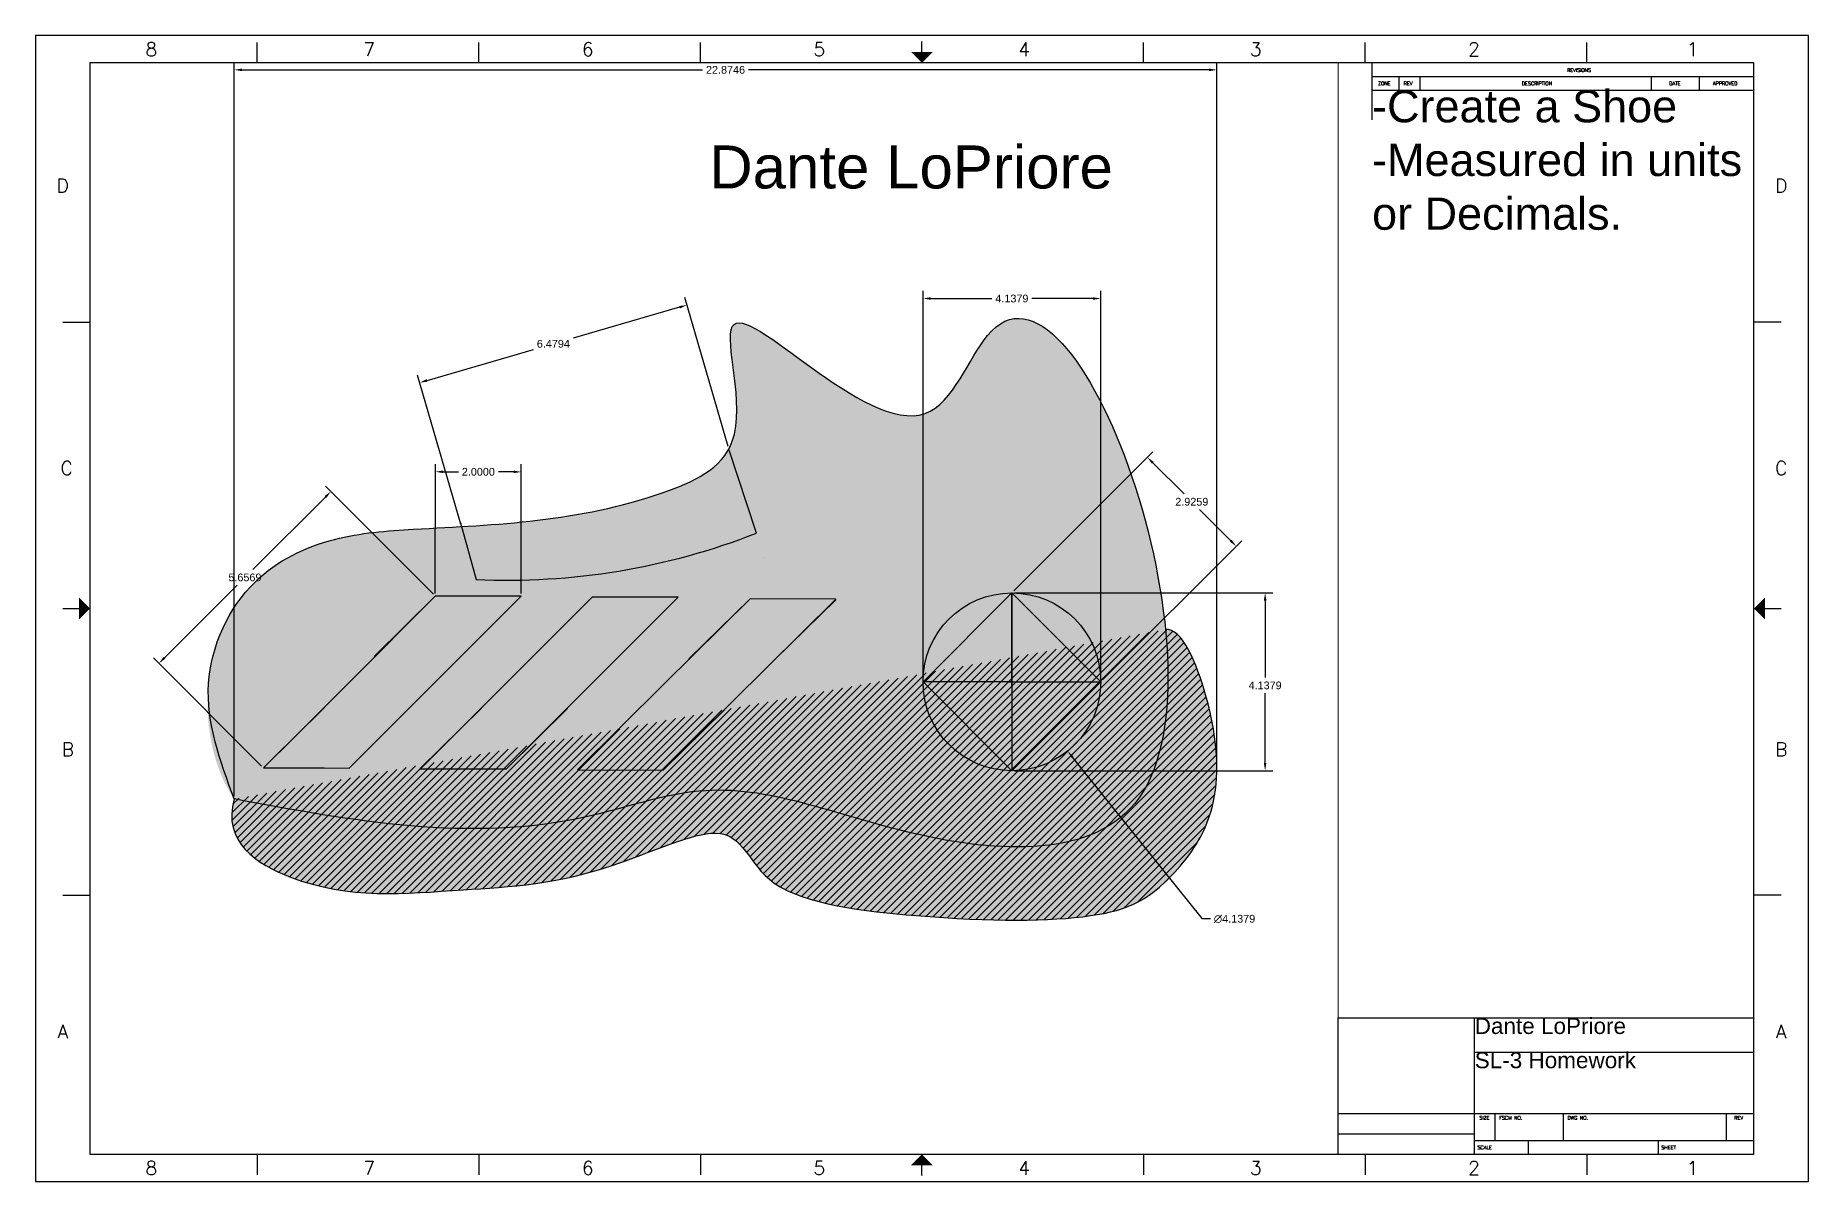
# Paper-space layout 'Layout1' of a CAD drawing. Header units: inches. Extents: x -0.1 to 10.5, y 0 to 6.8.
# The model-space entities are those that its viewports show. They can reach past a viewport. Long polylines and large blocks are cut down to what shows.
import ezdxf
from ezdxf.enums import TextEntityAlignment as Align

# ---------------------------------------------------------------- set-up
doc = ezdxf.new("R2010")
doc.units = ezdxf.units.IN
doc.header["$MEASUREMENT"] = 0
doc.layers.add('Title Block', color=7, linetype='Continuous')
doc.styles.add('Roman', font='romans')
doc.styles.get("Standard").update_dxf_attribs({"font": 'Arial.ttf'})
doc.dimstyles.get("Standard").update_dxf_attribs({"dimtxt": 0.18, "dimasz": 0.18, "dimexe": 0.18, "dimexo": 0.0625, "dimgap": 0.09, "dimtad": 0, "dimtih": 1, "dimtoh": 1, "dimdec": 4, "dimzin": 0, "dimdsep": 46, "dimtxsty": 'Standard', "dimcen": 0.09, "dimadec": 0, "dimazin": 0, "dimtfac": 1, "dimtdec": 4, "dimtofl": 0, "dimtmove": 0, "dimatfit": 3, "dimfxl": 1, "dimtolj": 1, "dimtzin": 0, "dimarcsym": 0})

# ---------------------------------------------------------------- blocks, each defined once
blk = doc.blocks.new('ANSI D title block')
at = {"layer": 'Title Block'}
for p, q in [((32.5, 21), (0, 21)), ((0, 21), (0, 0)), ((4.062, 20.5), (4.062, 20.875)), ((8.125, 20.5), (8.125, 20.875)), ((12.188, 20.5), (12.188, 20.875)), ((16.25, 20.5), (16.25, 20.875)), ((20.312, 20.5), (20.312, 20.875)), ((24.375, 20.5), (24.375, 20.875)), ((28.438, 20.5), (28.438, 20.875)), ((32.5, 0), (32.5, 21)), ((32.5, 20.5), (32.5, 20.875)), ((31.5, 20.5), (1, 20.5)), ((1, 20.5), (1, 0.5)), ((24.5, 19.453), (24.5, 20.5)), ((31.5, 0.5), (31.5, 20.5)), ((24.5, 20.25), (31.5, 20.25)), ((25, 20), (25, 20.25)), ((25.38, 20), (25.38, 20.25)), ((29.62, 20), (29.62, 20.25)), ((30.5, 20), (30.5, 20.25)), ((24.5, 20), (31.5, 20)), ((0.5, 15.75), (1, 15.75)), ((32, 15.75), (31.5, 15.75)), ((0.5, 10.5), (1, 10.5)), ((31.5, 10.5), (32, 10.5)), ((0.5, 5.25), (1, 5.25)), ((32, 5.25), (31.5, 5.25)), ((23.88, 3), (31.5, 3)), ((23.88, 0.5), (23.88, 3)), ((26.38, 0.5), (26.38, 3)), ((26.38, 2.37), (31.5, 2.37)), ((23.88, 1.25), (31.5, 1.25)), ((26.76, 0.75), (26.76, 1.25)), ((28.01, 0.75), (28.01, 1.25)), ((31, 0.75), (31, 1.25)), ((23.88, 0.875), (26.38, 0.875)), ((26.38, 0.75), (31.5, 0.75)), ((27.37, 0.5), (27.37, 0.75)), ((29.75, 0.5), (29.75, 0.75)), ((1, 0.5), (31.5, 0.5)), ((4.062, 0.5), (4.062, 0.125)), ((8.125, 0.5), (8.125, 0.125)), ((12.188, 0.5), (12.188, 0.125)), ((16.25, 0.125), (16.25, 0.5)), ((20.312, 0.5), (20.312, 0.125)), ((24.375, 0.5), (24.375, 0.125)), ((28.438, 0.5), (28.438, 0.125)), ((32.5, 0.125), (32.5, 0.5)), ((0, 0), (32.5, 0))]:
    blk.add_line(p, q, dxfattribs=at)
at = {"layer": 'Title Block', "const_width": 0.02}
for points in [[(16.25, 20.9), (16.25, 20.7)], [(0.6, 10.5), (0.8, 10.5)], [(0.6, 10.5), (0.6, 10.5)], [(31.9, 10.5), (31.9, 10.5)], [(16.25, 0.1), (16.25, 0.3)]]:
    blk.add_lwpolyline(points, dxfattribs=at)
at = {"layer": 'Title Block'}
for points in [[(16.05, 20.7), (16.45, 20.7), (16.25, 20.5)], [(0.8, 10.3), (0.8, 10.7), (1, 10.5)], [(31.7, 10.3), (31.7, 10.7), (31.5, 10.5)], [(16.05, 0.3), (16.45, 0.3), (16.25, 0.5)]]:
    blk.add_solid(points, dxfattribs=at)
at = {"color": 0, "style": 'Roman', "flags": 8}
for tag, p in [('FNAME', (-0.05, 6)), ('REVDATE', (-0.05, 3)), ('USER', (-0.05, 0))]:
    blk.add_attdef(tag, p, '', height=0.15, rotation=90, dxfattribs=at)
at = {"layer": 'Title Block', "style": 'Roman'}
for s, p in [('8', (2.125, 20.75)), ('7', (6.119, 20.75)), ('6', (10.125, 20.75)), ('5', (14.369, 20.75)), ('4', (18.125, 20.75)), ('3', (22.369, 20.75)), ('2', (26.369, 20.75)), ('1', (30.375, 20.75)), ('D', (0.5, 18.25)), ('D', (32, 18.25)), ('C', (0.571, 13.073)), ('C', (32, 13.073)), ('B', (0.595, 7.919)), ('B', (32, 7.919)), ('A', (0.5, 2.75)), ('A', (32, 2.75)), ('8', (2.125, 0.25)), ('7', (6.119, 0.25)), ('6', (10.125, 0.25)), ('5', (14.369, 0.25)), ('4', (18.125, 0.25)), ('3', (22.369, 0.25)), ('2', (26.369, 0.25)), ('1', (30.375, 0.25))]:
    blk.add_text(s, height=0.25, dxfattribs=at).set_placement(p, align=Align.MIDDLE_CENTER)
for s, p in [('ZONE', (24.609, 20.09)), ('REV', (25.08, 20.09)), ('DESCRIPTION', (27.246, 20.09)), ('REVISIONS', (28.075, 20.332)), ('DATE', (29.948, 20.09)), ('APPROVED', (30.748, 20.09)), ('SIZE', (26.468, 1.136)), ('FSCM NO.', (26.829, 1.136)), ('DWG NO.', (28.081, 1.136)), ('REV', (31.14, 1.136)), ('SCALE', (26.432, 0.593)), ('SHEET', (29.803, 0.593))]:
    blk.add_text(s, height=0.065, dxfattribs=at).set_placement(p)
blk = doc.blocks.new('*D2')
at = {"color": 0, "lineweight": -2, "transparency": 16777216}
for p, q in [((3.203, 10.048), (1.511, 8.359)), ((5.717, 7.785), (3.203, 10.303)), ((-0.545, 6.306), (1.147, 7.995)), ((1.714, 3.788), (-0.8, 6.306))]:
    blk.add_line(p, q, dxfattribs=at)
at = {"color": 0, "transparency": 16777216}
for points in [[(3.182, 10.07), (3.224, 10.027), (3.33, 10.176)], [(-0.566, 6.327), (-0.524, 6.284), (-0.673, 6.178)]]:
    blk.add_solid(points, dxfattribs=at)
at = {"layer": 'Defpoints', "color": 0, "transparency": 16777216}
for p in [(3.33, 10.176), (5.761, 7.741), (1.758, 3.744)]:
    blk.add_point(p, dxfattribs=at)
at = {"color": 0, "transparency": 16777216, "insert": (1.329, 8.177), "char_height": 0.18, "attachment_point": 5}
blk.add_mtext('\\A1;5.6569', dxfattribs=at)
blk = doc.blocks.new('*D3')
at = {"color": 0, "lineweight": -2, "transparency": 16777216}
for p, q in [((5.761, 7.804), (5.763, 10.816)), ((7.761, 7.802), (7.763, 10.814)), ((5.943, 10.636), (6.298, 10.635)), ((7.583, 10.634), (7.228, 10.635))]:
    blk.add_line(p, q, dxfattribs=at)
at = {"color": 0, "transparency": 16777216}
for points in [[(5.943, 10.666), (5.943, 10.606), (5.763, 10.636)], [(7.583, 10.664), (7.583, 10.604), (7.763, 10.634)]]:
    blk.add_solid(points, dxfattribs=at)
at = {"layer": 'Defpoints', "color": 0, "transparency": 16777216}
for p in [(7.763, 10.634), (5.761, 7.741), (7.761, 7.74)]:
    blk.add_point(p, dxfattribs=at)
at = {"color": 0, "transparency": 16777216, "insert": (6.763, 10.635), "char_height": 0.18, "attachment_point": 5}
blk.add_mtext('\\A1;2.0000', dxfattribs=at)
blk = doc.blocks.new('*D4')
at = {"color": 0, "lineweight": -2, "transparency": 16777216}
for p, q in [((1.08, 3.084), (1.08, 20.169)), ((1.26, 19.989), (11.982, 19.989)), ((23.774, 19.989), (13.052, 19.989)), ((23.954, 3.742), (23.954, 20.169))]:
    blk.add_line(p, q, dxfattribs=at)
at = {"color": 0, "transparency": 16777216}
for points in [[(1.26, 20.019), (1.26, 19.959), (1.08, 19.989)], [(23.774, 20.019), (23.774, 19.959), (23.954, 19.989)]]:
    blk.add_solid(points, dxfattribs=at)
at = {"layer": 'Defpoints', "color": 0, "transparency": 16777216}
for p in [(23.954, 19.989), (23.954, 3.68), (1.08, 3.022)]:
    blk.add_point(p, dxfattribs=at)
at = {"color": 0, "transparency": 16777216, "insert": (12.517, 19.989), "char_height": 0.18, "attachment_point": 5}
blk.add_mtext('\\A1;22.8746', dxfattribs=at)
blk = doc.blocks.new('*D5')
at = {"color": 0, "lineweight": -2, "transparency": 16777216}
for p, q in [((11.448, 14.465), (8.973, 13.747)), ((12.575, 11.224), (11.571, 14.688)), ((5.571, 12.761), (8.045, 13.478)), ((6.352, 9.42), (5.348, 12.884))]:
    blk.add_line(p, q, dxfattribs=at)
at = {"color": 0, "transparency": 16777216}
for points in [[(11.44, 14.494), (11.456, 14.436), (11.621, 14.515)], [(5.562, 12.79), (5.579, 12.732), (5.398, 12.711)]]:
    blk.add_solid(points, dxfattribs=at)
at = {"layer": 'Defpoints', "color": 0, "transparency": 16777216}
for p in [(5.398, 12.711), (12.592, 11.164), (6.369, 9.36)]:
    blk.add_point(p, dxfattribs=at)
at = {"color": 0, "transparency": 16777216, "insert": (8.509, 13.613), "char_height": 0.18, "attachment_point": 5}
blk.add_mtext('\\A1;6.4794', dxfattribs=at)
blk = doc.blocks.new('*D6')
at = {"color": 0, "lineweight": -2, "transparency": 16777216}
for p, q in [((17.114, 5.811), (17.114, 14.848)), ((17.294, 14.668), (18.715, 14.668)), ((21.072, 14.668), (19.65, 14.668)), ((21.252, 5.811), (21.252, 14.848))]:
    blk.add_line(p, q, dxfattribs=at)
at = {"color": 0, "transparency": 16777216}
for points in [[(17.294, 14.698), (17.294, 14.638), (17.114, 14.668)], [(21.072, 14.698), (21.072, 14.638), (21.252, 14.668)]]:
    blk.add_solid(points, dxfattribs=at)
at = {"layer": 'Defpoints', "color": 0, "transparency": 16777216}
for p in [(21.252, 14.668), (17.114, 5.749), (21.252, 5.749)]:
    blk.add_point(p, dxfattribs=at)
at = {"color": 0, "transparency": 16777216, "insert": (19.183, 14.668), "char_height": 0.18, "attachment_point": 5}
blk.add_mtext('\\A1;4.1379', dxfattribs=at)
blk = doc.blocks.new('*D7')
at = {"color": 0, "lineweight": -2, "transparency": 16777216}
for p, q in [((19.227, 7.862), (22.464, 11.099)), ((22.464, 10.845), (23.19, 10.12)), ((24.279, 9.03), (23.553, 9.756)), ((21.296, 5.793), (24.533, 9.03))]:
    blk.add_line(p, q, dxfattribs=at)
at = {"color": 0, "transparency": 16777216}
for points in [[(22.485, 10.866), (22.443, 10.824), (22.337, 10.972)], [(24.3, 9.052), (24.257, 9.009), (24.406, 8.903)]]:
    blk.add_solid(points, dxfattribs=at)
at = {"layer": 'Defpoints', "color": 0, "transparency": 16777216}
for p in [(24.406, 8.903), (19.183, 7.818), (21.252, 5.749)]:
    blk.add_point(p, dxfattribs=at)
at = {"color": 0, "transparency": 16777216, "insert": (23.371, 9.938), "char_height": 0.18, "attachment_point": 5}
blk.add_mtext('\\A1;2.9259', dxfattribs=at)
blk = doc.blocks.new('*D8')
at = {"color": 0, "lineweight": -2, "transparency": 16777216}
for p, q in [((19.245, 7.818), (25.258, 7.818)), ((25.078, 7.638), (25.078, 5.846)), ((25.078, 3.86), (25.078, 5.482)), ((19.245, 3.68), (25.258, 3.68))]:
    blk.add_line(p, q, dxfattribs=at)
at = {"color": 0, "transparency": 16777216}
for points in [[(25.048, 7.638), (25.108, 7.638), (25.078, 7.818)], [(25.048, 3.86), (25.108, 3.86), (25.078, 3.68)]]:
    blk.add_solid(points, dxfattribs=at)
at = {"layer": 'Defpoints', "color": 0, "transparency": 16777216}
for p in [(19.183, 7.818), (25.078, 7.818), (19.183, 3.68)]:
    blk.add_point(p, dxfattribs=at)
at = {"color": 0, "transparency": 16777216, "insert": (25.078, 5.664), "char_height": 0.18, "attachment_point": 5}
blk.add_mtext('\\A1;4.1379', dxfattribs=at)
blk = doc.blocks.new('*D9')
at = {"color": 0, "lineweight": -2, "transparency": 16777216}
for p, q in [((19.183, 5.659), (19.183, 5.839)), ((19.093, 5.749), (19.273, 5.749)), ((23.623, 0.229), (20.593, 3.997)), ((23.803, 0.229), (23.623, 0.229))]:
    blk.add_line(p, q, dxfattribs=at)
at = {"color": 0, "transparency": 16777216}
blk.add_solid([(20.616, 4.015), (20.569, 3.978), (20.48, 4.137)], dxfattribs=at)
at = {"layer": 'Defpoints', "color": 0, "transparency": 16777216}
for p in [(17.886, 7.361), (20.48, 4.137)]:
    blk.add_point(p, dxfattribs=at)
at = {"color": 0, "transparency": 16777216, "insert": (24.365, 0.229), "char_height": 0.18, "attachment_point": 5}
blk.add_mtext('\\A1;∅4.1379', dxfattribs=at)

msp = doc.modelspace()

# ---------------------------------------------------------------- hatches: boundary and pattern name
h = msp.add_hatch(color=256)
h.dxf.hatch_style = 1
h.set_gradient(color1=(0, 0, 255), color2=(255, 255, 0), tint=1)
edge = h.paths.add_edge_path()
edge.add_spline(control_points=[(1.07963, 3.0218), (2.52253, 0.93974), (7.65346, 2.05282), (12.65993, 3.6615), (16.6508, 1.93691), (25.99926, 1.28433), (19.95847, 18.44082), (17.05291, 9.9939), (11.54884, 16.36808), (13.36621, 11.11187), (9.71027, 9.47933), (6.60816, 9.3914), (3.32025, 9.17488), (1.24662, 8.15736), (0.18395, 5.71921), (0.59586, 3.71986), (1.07963, 3.0218)], knot_values=[0, 0, 0, 0, 8.2073539, 10.8942636, 15.99662443, 21.30168586, 32.62638509, 34.95121183, 39.87347959, 42.54433484, 44.54664474, 50.41975058, 52.27617771, 54.36490945, 56.9735148, 59.72523028, 59.72523028, 59.72523028, 59.72523028], degree=3, periodic=0)
h = msp.add_hatch()
h.set_pattern_fill('ANSI38', color=0)
h.set_pattern_definition([(45, (-2.23981, 1.02422), (-0.08838835, 0.08838835), []), (135, (-2.23981, 1.02422), (-0.26516504, 0.08838835), [0.3125, -0.1875])])
edge = h.paths.add_edge_path()
edge.add_spline(control_points=[(1.07963, 3.0218), (2.52253, 0.93974), (7.65346, 2.05282), (12.65993, 3.6615), (16.6508, 1.93691), (25.99926, 1.28433), (19.95847, 18.44082), (17.05291, 9.9939), (11.54884, 16.36808), (13.36621, 11.11187), (9.71027, 9.47933), (6.60816, 9.3914), (3.32025, 9.17488), (1.24662, 8.15736), (0.18395, 5.71921), (0.59586, 3.71986), (1.07963, 3.0218)], knot_values=[0, 0, 0, 0, 8.2073539, 10.8942636, 15.99662443, 21.30168586, 32.62638509, 34.95121183, 39.87347959, 42.54433484, 44.54664474, 50.41975058, 52.27617771, 54.36490945, 56.9735148, 59.72523028, 59.72523028, 59.72523028, 59.72523028], degree=3, periodic=0)
edge = h.paths.add_edge_path()
edge.add_spline(control_points=[(1.07963, 3.0218), (0.79367, 2.01708), (3.01603, 0.6042), (6.07643, 0.92502), (9.19931, 1.0431), (12.8972, 2.76182), (13.10521, 0.71708), (17.80905, 0.16258), (21.32161, 0.17294), (22.88169, 0.88145), (24.54577, 3.51535), (23.15131, 7.00746), (22.7535, 6.96742)], knot_values=[54.49669363, 54.49669363, 54.49669363, 54.49669363, 57.34273528, 62.2858348, 66.22263833, 68.27493611, 70.93971347, 73.92213416, 78.31822891, 82.40520035, 85.86376088, 86.96329991, 86.96329991, 86.96329991, 86.96329991], degree=3, periodic=0)
h = msp.add_hatch(color=250)
h.dxf.hatch_style = 1
h.paths.add_polyline_path([(11.06853, 3.69157), (15.08834, 7.67166), (13.08837, 7.68159), (11.07846, 5.69155), (10.07351, 4.69653), (9.06855, 3.7015)], flags=17)
h.paths.add_polyline_path([(7.76126, 7.73961), (5.76126, 7.74104), (3.75984, 5.74246), (2.75912, 4.74318), (1.75841, 3.74389), (3.75841, 3.74246)])
h.paths.add_polyline_path([(9.41521, 7.72045), (5.41521, 3.72045), (7.41521, 3.72045), (9.41521, 5.72045), (10.41521, 6.72045), (11.41521, 7.72045)], flags=17)
edge = h.paths.add_edge_path()
edge.add_spline(control_points=[(5.14626, 7.12691), (5.14379, 7.12616), (5.14133, 7.12541), (5.13887, 7.12466)], knot_values=[47.98184632, 47.98184632, 47.98184632, 47.98184632, 47.99008919, 47.99008919, 47.99008919, 47.99008919], degree=3, periodic=0)
edge.add_spline(control_points=[(12.83362, 7.42937), (12.83297, 7.42942), (12.83232, 7.42948), (12.83167, 7.42953)], knot_values=[40.84733219, 40.84733219, 40.84733219, 40.84733219, 40.84896053, 40.84896053, 40.84896053, 40.84896053], degree=3, periodic=0)
edge.add_spline(control_points=[(14.67857, 7.2596), (14.67663, 7.25979), (14.67468, 7.25997), (14.67273, 7.26016)], knot_values=[39.31981076, 39.31981076, 39.31981076, 39.31981076, 39.32461945, 39.32461945, 39.32461945, 39.32461945], degree=3, periodic=0)
edge.add_line((11.66133, 6.28032), (13.08837, 7.68159))
edge.add_line((15.09172, 7.66331), (13.66127, 6.26552))
edge.add_line((12.49201, 5.09645), (11.06853, 3.69157))
edge.add_line((5.4118, 3.72878), (6.83528, 5.13366))
edge.add_line((4.3402, 6.33371), (5.76126, 7.74104))
edge.add_line((8.83527, 5.12879), (7.41521, 3.72045))
h = msp.add_hatch(color=6)
h.dxf.hatch_style = 1
edge = h.paths.add_edge_path()
edge.add_arc((19.18277, 5.7489), 2.06895, 0, 360)
h = msp.add_hatch(color=4)
h.dxf.hatch_style = 1
h.paths.add_polyline_path([(17.11382, 5.7489), (19.18277, 7.81785), (19.18277, 5.7489)])
edge = h.paths.add_edge_path()
edge.add_line((21.25172, 5.7489), (19.18277, 3.67995))
edge.add_line((19.18277, 5.7489), (19.18277, 3.67995))
edge.add_line((19.18277, 5.7489), (21.25172, 5.7489))
h = msp.add_hatch(color=2)
h.dxf.hatch_style = 1
h.paths.add_polyline_path([(19.18277, 3.67995), (17.11382, 5.7489), (19.18277, 5.7489)])
h.paths.add_polyline_path([(21.25172, 5.7489), (19.18277, 7.81785), (19.18277, 5.7489)])
h = msp.add_hatch()
h.set_pattern_fill('ANSI31', color=6)
h.set_pattern_definition([(45, (-2.23981, 1.02422), (-0.08838835, 0.08838835), [])])
edge = h.paths.add_edge_path()
edge.add_spline(control_points=[(1.07963, 3.0218), (0.79367, 2.01708), (3.01603, 0.6042), (6.07643, 0.92502), (9.19931, 1.0431), (12.8972, 2.76182), (13.10521, 0.71708), (17.80905, 0.16258), (21.32161, 0.17294), (22.88169, 0.88145), (24.54577, 3.51535), (23.15131, 7.00746), (22.7535, 6.96742)], knot_values=[54.49669363, 54.49669363, 54.49669363, 54.49669363, 57.34273528, 62.2858348, 66.22263833, 68.27493611, 70.93971347, 73.92213416, 78.31822891, 82.40520035, 85.86376088, 86.96329991, 86.96329991, 86.96329991, 86.96329991], degree=3, periodic=0)
h = msp.add_hatch(color=4)
h.dxf.hatch_style = 1
h.paths.add_polyline_path([(19.18277, 5.7489), (21.25172, 5.7489), (19.18277, 3.67995)])

# ---------------------------------------------------------------- linework, layer by layer
for p, q in [((13.2409, 9.20919), (12.59249, 11.16402)), ((6.34533, 9.4469), (6.70849, 8.13014)), ((13.4268, 8.64875), (13.4268, 8.64875)), ((3.75841, 3.74246), (7.76126, 7.73961)), ((5.76126, 7.74104), (3.75984, 5.74246)), ((4.3402, 6.33371), (5.76126, 7.74104)), ((9.41521, 7.72045), (5.41521, 3.72045)), ((7.76126, 7.73961), (5.76126, 7.74104)), ((11.41521, 7.72045), (9.41521, 7.72045)), ((10.41521, 6.72045), (11.41521, 7.72045)), ((11.06853, 3.69157), (15.08834, 7.67166)), ((13.08837, 7.68159), (11.07846, 5.69155)), ((11.66133, 6.28032), (13.08837, 7.68159)), ((15.08834, 7.67166), (13.08837, 7.68159)), ((15.09172, 7.66331), (13.66127, 6.26552)), ((17.11382, 5.7489), (19.18277, 7.81785)), ((19.18277, 5.7489), (19.18277, 7.81785)), ((19.18277, 7.81785), (19.18277, 5.7489)), ((21.25172, 5.7489), (19.18277, 7.81785)), ((19.18277, 7.81785), (19.18277, 5.7489)), ((9.41521, 5.72045), (10.41521, 6.72045)), ((3.75984, 5.74246), (2.75912, 4.74318)), ((7.41521, 3.72045), (9.41521, 5.72045)), ((11.07846, 5.69155), (10.07351, 4.69653)), ((19.18277, 5.7489), (17.11382, 5.7489)), ((17.11382, 5.7489), (19.18277, 3.67995)), ((19.18277, 3.67995), (17.11382, 5.7489)), ((19.18277, 3.67995), (21.25172, 5.7489)), ((19.18277, 5.7489), (21.25172, 5.7489)), ((19.18277, 5.7489), (19.18277, 3.67995)), ((1.75841, 3.74389), (3.17847, 5.15223)), ((5.4118, 3.72878), (6.83528, 5.13366)), ((8.83527, 5.12879), (7.41521, 3.72045)), ((12.49201, 5.09645), (11.06853, 3.69157)), ((2.75912, 4.74318), (1.75841, 3.74389)), ((10.07351, 4.69653), (9.06855, 3.7015)), ((3.17261, 3.73803), (1.75841, 3.74389)), ((1.75841, 3.74389), (3.75841, 3.74246)), ((5.41521, 3.72045), (7.41521, 3.72045)), ((9.06855, 3.7015), (11.06853, 3.69157)), ((1.07963, 3.0218), (1.07963, 3.0218)), ((1.07963, 3.0218), (1.07963, 3.0218)), ((1.07963, 3.0218), (1.07963, 3.0218)), ((1.07963, 3.0218), (1.07963, 3.0218))]:
    msp.add_line(p, q)
msp.add_circle((19.18277, 5.7489), 2.06895)
msp.add_arc((7.43549, 24.04166), 15.92813, 267.383957, 291.37532)
msp.add_spline([(1.07963, 3.0218), (9.27649, 2.60691), (11.89637, 3.20332), (16.90268, 2.21795), (22.14245, 3.04773), (18.61469, 13.80895), (17.16208, 11.9938), (12.67456, 14.01639), (12.67456, 11.34554), (11.06631, 10.15273), (5.25588, 9.29702), (3.41418, 9.06364), (1.57248, 8.07828), (0.48302, 5.70806), (1.07963, 3.0218)], degree=3)
for points in [[(12.83362, 7.42937), (12.83297, 7.42942), (12.83232, 7.42948), (12.83167, 7.42953)], [(5.14626, 7.12691), (5.14379, 7.12616), (5.14133, 7.12541), (5.13887, 7.12466)], [(14.67857, 7.2596), (14.67663, 7.25979), (14.67468, 7.25997), (14.67273, 7.26016)]]:
    msp.add_open_spline(points, degree=3)
msp.add_open_spline([(1.07963, 3.0218), (0.79367, 2.01708), (3.01603, 0.6042), (6.07643, 0.92502), (9.19931, 1.0431), (12.8972, 2.76182), (13.10521, 0.71708), (17.80905, 0.16258), (21.32161, 0.17294), (22.88169, 0.88145), (24.54577, 3.51535), (23.15131, 7.00746), (22.7535, 6.96742)], degree=3, knots=[54.49669363, 54.49669363, 54.49669363, 54.49669363, 57.34273528, 62.2858348, 66.22263833, 68.27493611, 70.93971347, 73.92213416, 78.31822891, 82.40520035, 85.86376088, 86.96329991, 86.96329991, 86.96329991, 86.96329991])

# ---------------------------------------------------------------- texts
at = {"insert": (12.13933, 18.22985), "char_height": 1, "attachment_point": 1}
msp.add_mtext_dynamic_manual_height_columns('{\\C5;Dante LoPriore}', width=26.2061221, gutter_width=1, heights=[8.88154], dxfattribs=at)

# ---------------------------------------------------------------- dimensions: what is measured, and where the dimension line sits
for base, p1, p2, picture, middle in [((23.95427, 19.98905), (1.07963, 3.0218), (23.95427, 3.67995), '*D4', (12.51695, 19.98905)), ((21.25172, 14.66779), (17.11382, 5.7489), (21.25172, 5.7489), '*D6', (19.18277, 14.66779))]:
    dim = msp.add_linear_dim(base=base, p1=p1, p2=p2, dimstyle='Standard')
    dim.commit()
    dim.dimension.update_dxf_attribs({"geometry": picture, "text_midpoint": middle})
for p1, p2, distance, picture, middle in [((12.59249, 11.16402), (6.36942, 9.35957), -3.48921, '*D5', (8.50924, 13.61297)), ((5.76126, 7.74104), (7.76126, 7.73961), 2.89468, '*D3', (6.76333, 10.635)), ((19.18277, 7.81785), (21.25172, 5.7489), 4.46076, '*D7', (23.37148, 9.93761)), ((1.75841, 3.74389), (5.76126, 7.74104), 3.44042, '*D2', (1.32883, 8.17695))]:
    dim = msp.add_aligned_dim(p1=p1, p2=p2, distance=distance, dimstyle='Standard')
    dim.commit()
    dim.dimension.update_dxf_attribs({"geometry": picture, "text_midpoint": middle})
dim = msp.add_linear_dim(base=(25.0782, 7.81785), p1=(19.18277, 3.67995), p2=(19.18277, 7.81785), angle=90, dimstyle='Standard')
dim.commit()
dim.dimension.update_dxf_attribs({"geometry": '*D8', "text_midpoint": (25.0782, 5.66384), "dimtype": 160})
dim = msp.add_diameter_dim_2p(p1=(17.88587, 7.36092), p2=(20.47967, 4.13688), dimstyle='Standard')
dim.commit()
dim.dimension.update_dxf_attribs({"geometry": '*D9', "text_midpoint": (24.3652, 0.22923), "dimtype": 163})

psp = doc.layouts.get("Layout1")

# ---------------------------------------------------------------- block references
at = {"xscale": 0.3237022830530661, "yscale": 0.3237022830530661, "zscale": 0.3237022830530661}
psp.add_blockref('ANSI D title block', (-0.052, -0.034), dxfattribs=at)

# ---------------------------------------------------------------- texts
at = {"attachment_point": 1}
for s, width, heights, insert, char_height in [('{\\C5;-Create a Shoe\\P-Measured in units\\Por Decimals. }', 2.26592, [0], (7.879, 6.44), 0.19109), ('{\\C5;Dante LoPriore}', 1.65736, [0.204], (8.488, 0.937), 0.09555), ('{\\C5;SL-3 Homework }', 1.65736, [0], (8.488, 0.734), 0.09555)]:
    psp.add_mtext_dynamic_manual_height_columns(s, width=width, gutter_width=0.955, heights=heights, dxfattribs=dict(at, insert=insert, char_height=char_height))

# ---------------------------------------------------------------- viewports
at = {"layer": '0'}
psp.add_viewport(center=(3.975, 3.365), size=(7.406, 6.47405), view_center_point=(12.25101, 7.45338), view_height=25.4000993, dxfattribs=at)

doc.saveas('drawing.dxf')
